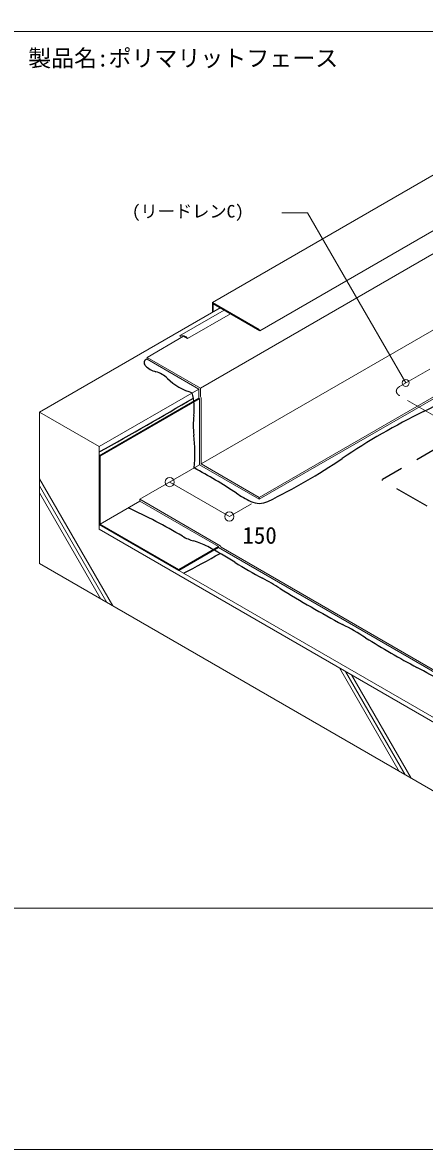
# Model space of a CAD drawing. Units: millimetres, scale not verified. Extents: x -2625 to 2625, y -3712 to 3713.
# Drawn here: x 46 to 922, y -3712 to -1260 of the extents above; entities that cross this region are included whole.
import ezdxf
from ezdxf.enums import TextEntityAlignment as Align

# ---------------------------------------------------------------- set-up
doc = ezdxf.new("R2010")
doc.units = ezdxf.units.MM
doc.header["$LTSCALE"] = 6
doc.linetypes.add('USER1', pattern=[19.05, 12.7, -6.35])
for name, color, linetype, lineweight in [('0-0_0', 7, 'Continuous', 18), ('0-1_WAKU', 7, 'Continuous', 18), ('0-2_KUTAI', 3, 'Continuous', 18), ('0-3_MOJI', 7, 'Continuous', 18), ('0-4_bousui', 1, 'Continuous', 18), ('0-5_HATCH', 9, 'Continuous', 18), ('0-7_KANAMONO', 4, 'Continuous', 18), ('0-8_SUNPO', 7, 'Continuous', 18), ('0-9_RIDOREN', 6, 'Continuous', 18)]:
    doc.layers.add(name, color=color, linetype=linetype, lineweight=lineweight)
doc.layers.add('0-6_bousui2', color=7, linetype='USER1')
doc.layers.add('0-B_bousui4', color=7, linetype='Continuous')
doc.styles.add('ＭＳ ゴシック', font='')
doc.styles.get('ＭＳ ゴシック').set_extended_font_data('MS Gothic')

msp = doc.modelspace()

# ---------------------------------------------------------------- linework, layer by layer
at = {"layer": '0-0_0'}
msp.add_line((-2270, -1279.058), (2337.5, -1279.058), dxfattribs=at)
msp.add_lwpolyline([(-2625, -3712.391), (2625, -3712.391), (2625, 3712.609), (-2625, 3712.609)], close=True, dxfattribs=at)
at = {"layer": '0-1_WAKU'}
msp.add_lwpolyline([(-2270, 3037.609), (2337.5, 3037.609), (2337.5, -3187.391), (-2270, -3187.391)], close=True, dxfattribs=at)
at = {"layer": '0-2_KUTAI'}
for p, q in [((83.75, -2107.391), (476.925, -1880.391)), ((213.654, -2182.391), (430.16, -2057.391))]:
    msp.add_line(p, q, dxfattribs=at)
msp.add_lwpolyline([(1642.596, -3187.391), (213.654, -2362.391), (213.654, -2182.391), (83.75, -2107.391), (83.75, -2437.391), (1122.98, -3037.391), (1122.98, -3187.391)], dxfattribs=at)
at = {"layer": '0-3_MOJI'}
for p in [(610.764, -1673.73), (880.885, -2044.166)]:
    msp.add_line(p, (667.014, -1673.73), dxfattribs=at)
msp.add_circle((880.885, -2044.166), 7.5, dxfattribs=at)
at = {"layer": '0-4_bousui'}
for p, q in [((433.624, -2055.391), (1778.273, -1279.058)), ((435.356, -2220.391), (2065.793, -1279.058)), ((561.796, -2293.391), (2318.673, -1279.058)), ((561.796, -2297.391), (2325.601, -1279.058)), ((388.591, -1941.391), (485.586, -1885.391)), ((405.911, -1947.391), (499.442, -1893.391)), ((393.787, -1944.391), (388.591, -1941.391)), ((317.577, -1992.391), (317.577, -1988.391)), ((213.654, -2202.391), (430.16, -2077.391)), ((213.654, -2202.391), (215.386, -2203.391)), ((213.654, -2202.391), (215.386, -2203.391)), ((301.988, -2297.391), (431.892, -2222.391)), ((215.386, -2351.391), (301.988, -2301.391)), ((301.988, -2301.391), (301.988, -2297.391)), ((561.796, -2297.391), (561.796, -2293.391)), ((213.654, -2352.391), (1659.916, -3187.391)), ((386.859, -2450.391), (473.461, -2400.391)), ((386.859, -2452.391), (473.461, -2402.391)), ((386.859, -2452.391), (386.859, -2450.391))]:
    msp.add_line(p, q, dxfattribs=at)
for points in [[(317.577, -1988.391), (397.251, -1942.391), (405.911, -1947.391)], [(561.796, -2293.391), (435.356, -2220.391), (435.356, -2076.391), (433.624, -2073.391), (433.624, -2055.391), (317.577, -1988.391)], [(561.796, -2297.391), (431.892, -2222.391), (431.892, -2078.391), (430.16, -2077.391), (430.16, -2057.391), (317.577, -1992.391)], [(213.654, -2202.391), (215.386, -2203.391), (431.892, -2078.391)], [(386.859, -2452.391), (213.654, -2352.391), (213.654, -2202.391)], [(386.859, -2450.391), (215.386, -2351.391), (215.386, -2203.391)], [(1140.529, -2781.523), (1053.698, -2731.391), (1050.234, -2731.391), (478.658, -2401.391), (476.925, -2398.391), (301.988, -2297.391)], [(1140.529, -2785.523), (1053.698, -2735.391), (1051.966, -2736.391), (473.461, -2402.391), (473.461, -2400.391), (301.988, -2301.391)]]:
    msp.add_lwpolyline(points, dxfattribs=at)
msp.add_arc((393.671, -1954.726), 14.27, 30.93092, 110.85587, dxfattribs=at)
at = {"layer": '0-5_HATCH'}
for p, q in [((243.307, -2529.512), (83.75, -2253.151)), ((230.316, -2522.012), (83.75, -2268.151)), ((217.326, -2514.512), (83.75, -2283.151)), ((866.845, -2889.512), (736.941, -2664.512)), ((879.835, -2897.012), (749.931, -2672.012)), ((892.826, -2904.512), (762.922, -2679.512))]:
    msp.add_line(p, q, dxfattribs=at)
at = {"layer": '0-6_bousui2'}
for p, q in [((1069.748, -2116.125), (830.264, -2254.391)), ((830.264, -2256.391), (830.264, -2254.391)), ((1521.352, -2655.391), (830.264, -2256.391))]:
    msp.add_line(p, q, dxfattribs=at)
at = {"layer": '0-7_KANAMONO'}
for p, q in [((460.27, -1869.043), (1482.154, -1279.058)), ((563.443, -1930.342), (1691.501, -1279.058))]:
    msp.add_line(p, q, dxfattribs=at)
msp.add_lwpolyline([(461.77, -1889.141), (461.77, -1871.641), (563.443, -1930.342), (561.943, -1927.744), (460.27, -1869.043), (460.27, -1890.008)], dxfattribs=at)
at = {"layer": '0-8_SUNPO'}
for p, q in [((366.94, -2259.891), (496.844, -2334.891)), ((496.844, -2334.891), (544.871, -2307.163))]:
    msp.add_line(p, q, dxfattribs=at)
for centre in [(366.94, -2259.891), (496.844, -2334.891)]:
    msp.add_circle(centre, 10, dxfattribs=at)
at = {"layer": '0-9_RIDOREN', "linetype": 'USER1'}
for p, q in [((867.503, -2051.891), (1148.961, -1889.391)), ((1148.961, -2234.391), (867.503, -2071.891))]:
    msp.add_line(p, q, dxfattribs=at)
at = {"layer": '0-9_RIDOREN'}
msp.add_line((860.329, -2061.891), (860.329, -2062.391), dxfattribs=at)
at = {"layer": '0-9_RIDOREN', "linetype": 'USER1'}
for centre, radius, start, end in [((868.94, -2061.932), 8.611, 155.18299, 179.73157), ((872.032, -2063.436), 12.05, 133.82578, 154.85996), ((876.642, -2068.094), 18.602, 119.4236, 134.13461), ((868.969, -2061.845), 8.641, 180.31103, 204.77441), ((872.068, -2060.321), 12.093, 205.17845, 226.13581), ((876.779, -2055.505), 18.83, 225.95476, 240.48703)]:
    msp.add_arc(centre, radius, start, end, dxfattribs=at)
at = {"layer": '0-B_bousui4'}
for centre, radius, start, end in [((319.584, -2000.476), 8.33, 103.94662, 226.26921), ((352.343, -1966.233), 55.719, 226.26921, 253.73079), ((205.507, -647.655), 1624.079, 296.07837, 303.92163), ((319.624, -2078.348), 61.073, 46.26921, 73.73079), ((453.024, -1938.902), 131.906, 226.26921, 253.73079), ((-3591.931, 4702.394), 7876.782, 298.89746, 300.60634), ((279.506, -2099.472), 140.721, 353.54345, 13.95926), ((1576.307, -3448.481), 1494.208, 116.07837, 123.92163), ((605.373, -2136.35), 187.227, 173.54345, 186.45655), ((55.986, -2198.523), 365.668, 355.21283, 6.45655), ((220.888, -2205.239), 13.274, 118.89746, 123.02143), ((-153.09, -3293.563), 1209.164, 56.62508, 61.68826), ((-19.488, -1075.624), 1365.339, 296.07837, 303.92163), ((660.254, -2063.49), 265.502, 236.07837, 243.92163), ((562.128, -2263.983), 42.284, 243.92163, 296.07837), ((-275.187, -3519.735), 1324.199, 59.59251, 65.37057), ((445.901, -2292.465), 99.236, 239.17578, 254.44744), ((379.037, -2532.711), 150.141, 61.9692, 74.44744), ((-17.875, -3278.228), 994.733, 58.0308, 61.9692), ((-827.71, -108.448), 2649.93, 297.53014, 299.48685), ((1045.708, -1574.102), 1014.062, 238.0308, 241.9692), ((268.148, -3034.585), 640.512, 58.0308, 61.9692), ((1818.122, -551.139), 2286.932, 238.0308, 241.9692), ((348.223, -3312.036), 840.872, 58.0308, 61.9692), ((1788.557, -1004.26), 1879.495, 238.0308, 241.9692), ((25.924, -4314.996), 1871.218, 58.0308, 61.9692)]:
    msp.add_arc(centre, radius, start, end, dxfattribs=at)

# ---------------------------------------------------------------- texts
at = {"layer": '0-3_MOJI', "style": 'ＭＳ ゴシック'}
for s, height, p in [('製品名:ポリマリットフェース', 36.66, (58.75, -1366.558)), ('(リードレンC)', 27.49, (284.638, -1692.48))]:
    msp.add_text(s, height=height, dxfattribs=at).set_placement(p, align=Align.BOTTOM_LEFT)
at = {"layer": '0-8_SUNPO', "style": 'ＭＳ ゴシック'}
msp.add_text('150', height=36.66, dxfattribs=at).set_placement((525.265, -2405.034), align=Align.BOTTOM_LEFT)

doc.saveas('drawing.dxf')
